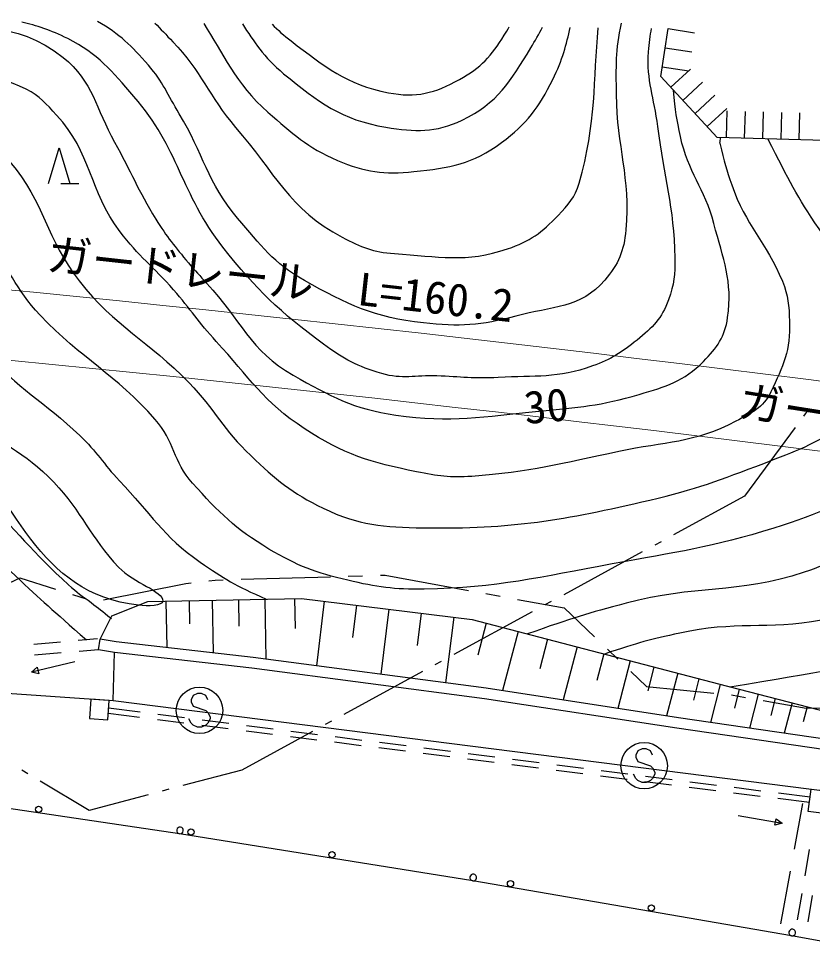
# Model space of a CAD drawing. Units: millimetres, scale not verified. Extents: x 40000 to 680000, y 20000 to 380000.
# Drawn here: x 477794 to 522238, y 299707 to 351063 of the extents above; entities that cross this region are included whole.
import ezdxf
from ezdxf.enums import TextEntityAlignment as Align

# ---------------------------------------------------------------- set-up
doc = ezdxf.new("R2010")
doc.units = ezdxf.units.MM
doc.header["$LTSCALE"] = 1000
doc.linetypes.add('CHAIN', pattern=[18.5, 12, -1.5, 3.5, -1.5])
for name, color, linetype, lineweight in [('M-BGD', 7, 'Continuous', 25), ('M-BMK', 2, 'CHAIN', 13), ('M-BMK-ROW', 30, 'Continuous', 25), ('M-STR-HTXT', 7, 'Continuous', 13), ('M-STR-STRC', 7, 'Continuous', 25)]:
    doc.layers.add(name, color=color, linetype=linetype, lineweight=lineweight)
doc.styles.add('ＭＳ ゴシック', font='')
doc.styles.get('ＭＳ ゴシック').set_extended_font_data('MS Gothic')

msp = doc.modelspace()

# ---------------------------------------------------------------- linework, layer by layer
at = {"layer": 'M-BGD'}
for p, q in [((514151, 350489), (515634, 350261)), ((513987, 349420), (515469, 349192)), ((513822, 348351), (515305, 348122)), ((514302, 347210), (515402, 348230)), ((514982, 346477), (516082, 347497)), ((515662, 345744), (516762, 346764)), ((516342, 345011), (517442, 346031)), ((517413, 344391), (517455, 345890)), ((518432, 344362), (518474, 345861)), ((519450, 344333), (519493, 345833)), ((520469, 344305), (520511, 345804)), ((521488, 344276), (521530, 345775)), ((479480, 341819), (480080, 343819)), ((480080, 343819), (480680, 341819)), ((480180, 341819), (481180, 341819)), ((521971, 329143), (521734, 328821)), ((521259, 328177), (518421, 324332)), ((518421, 324332), (514458, 322175)), ((513755, 321793), (513404, 321602)), ((512701, 321220), (508309, 318830)), ((486046, 318471), (486096, 315876)), ((487343, 318496), (487368, 317199)), ((488640, 318521), (488697, 315581)), ((490110, 318549), (490139, 317079)), ((491580, 318578), (491645, 315233)), ((493252, 318610), (493285, 316938)), ((494915, 318461), (494475, 314860)), ((507606, 318447), (507255, 318256)), ((496716, 318241), (496496, 316440)), ((498516, 318021), (498072, 314385)), ((500334, 317799), (500112, 315981)), ((502152, 317577), (501703, 313906)), ((506552, 317874), (502160, 315484)), ((503966, 317245), (503497, 315456)), ((482231, 316353), (481145, 316261)), ((505755, 316776), (504887, 313466)), ((480148, 316178), (478654, 316052)), ((482281, 315755), (482381, 316346)), ((507410, 316342), (506976, 314687)), ((509065, 315909), (508288, 312943)), ((480199, 315580), (478704, 315454)), ((482281, 315755), (481195, 315663)), ((483095, 312906), (483180, 315603)), ((510548, 315520), (510159, 314037)), ((480961, 315071), (478526, 314502)), ((501458, 315102), (501106, 314910)), ((512031, 315132), (511334, 312474)), ((478526, 314502), (478849, 314770)), ((478934, 314405), (478526, 314502)), ((478849, 314770), (478934, 314405)), ((500404, 314528), (496012, 312138)), ((513359, 314783), (513011, 313455)), ((514688, 314435), (514064, 312054)), ((515879, 314123), (515567, 312933)), ((517069, 313812), (516524, 311691)), ((518130, 313539), (517857, 312479)), ((519190, 313267), (518704, 311373)), ((520137, 313024), (519894, 312077)), ((521084, 312781), (520650, 311090)), ((484610, 312260), (482842, 312485)), ((521930, 312564), (521712, 311718)), ((484581, 311962), (482821, 312185)), ((487061, 311646), (485573, 311836)), ((487090, 311945), (485602, 312134)), ((489570, 311630), (488082, 311819)), ((495309, 311756), (494958, 311565)), ((489541, 311331), (488053, 311520)), ((492050, 311315), (490562, 311504)), ((494255, 311182), (490292, 309026)), ((492021, 311016), (490533, 311205)), ((494501, 310701), (493013, 310890)), ((494530, 311000), (493042, 311189)), ((497011, 310685), (495522, 310874)), ((496981, 310386), (495493, 310575)), ((499461, 310071), (497973, 310260)), ((499491, 310370), (498003, 310559)), ((501971, 310055), (500483, 310244)), ((501941, 309756), (500453, 309945)), ((504451, 309740), (502963, 309929)), ((504421, 309441), (502933, 309630)), ((506902, 309126), (505413, 309315)), ((506931, 309425), (505443, 309614)), ((509411, 309110), (507923, 309299)), ((478327, 308805), (477983, 309009)), ((490292, 309026), (486993, 308151)), ((509382, 308811), (507894, 309000)), ((511862, 308496), (510374, 308685)), ((511891, 308795), (510403, 308984)), ((514371, 308480), (512883, 308669)), ((481761, 306763), (479015, 308396)), ((514342, 308181), (512854, 308370)), ((516851, 308165), (515363, 308354)), ((486811, 305463), (470864, 307821)), ((485060, 307638), (481761, 306763)), ((486220, 307946), (485833, 307843)), ((516822, 307866), (515334, 308055)), ((519302, 307551), (517814, 307740)), ((519331, 307850), (517843, 308039)), ((522091, 307499), (520323, 307724)), ((522054, 307202), (520294, 307425)), ((521679, 307161), (521209, 304601)), ((518067, 306489), (520529, 306051)), ((520127, 305932), (520192, 306301)), ((520192, 306301), (520529, 306051)), ((520529, 306051), (520127, 305932)), ((503215, 302831), (486811, 305463)), ((521816, 303105), (522071, 304583)), ((520982, 303365), (520441, 300414)), ((521064, 299750), (503215, 302831)), ((521390, 300642), (521645, 302120)), ((521979, 300529), (522235, 302007)), ((539271, 296397), (521064, 299750))]:
    msp.add_line(p, q, dxfattribs=at)
for points in [[(527601, 344104), (516904, 344405), (513740, 347816), (514151, 350489)], [(482381, 316346), (483025, 317656), (485046, 318452)], [(485046, 318452), (493635, 318617), (503179, 317451), (516961, 313840), (529243, 310685), (537060, 308875), (549244, 307764), (569213, 304839)], [(572413, 299775), (568583, 300614), (559352, 304306), (545686, 307077), (530470, 309660), (514734, 311951), (503968, 313607), (490937, 315327), (483264, 316197), (482381, 316346)], [(572291, 299188), (568406, 300038), (559130, 303749), (545576, 306487), (530377, 309068), (514645, 311358), (503883, 313013), (490864, 314731), (483180, 315603), (482281, 315755)], [(472020, 313679), (483095, 312906), (528050, 307216), (559999, 301260)]]:
    msp.add_lwpolyline(points, dxfattribs=at)
for points in [[(482873, 312921), (481842, 312993), (481766, 311906), (482797, 311834)], [(522150, 307963), (523766, 307759), (523607, 306503), (521991, 306707)]]:
    msp.add_lwpolyline(points, close=True, dxfattribs=at)
for centre in [(478927, 306831), (487449, 305563), (495348, 304295), (505331, 302668), (513215, 301308)]:
    msp.add_circle(centre, 175, dxfattribs=at)
for centre, radius, start, end in [((486841, 305648), 188, 80.8853, 260.8853), ((486839, 305648), 188, 261.587, 81.587), ((315052, -812886), 1123048, 79.46532, 84.19239), ((315052, -812886), 1121948, 79.4653, 84.19239), ((503247, 303015), 188, 80.207, 260.207), ((503245, 303016), 188, 260.8853, 80.8853), ((521098, 299934), 188, 79.5648, 259.5648), ((521096, 299935), 188, 260.207, 80.207)]:
    msp.add_arc(centre, radius, start, end, dxfattribs=at)
for points, knots in [([(451403, 350945), (452424, 350074), (452747, 349326), (453747, 348431), (454372, 347872), (454703, 347513), (455437, 347110), (459067, 345118), (461264, 344304), (465129, 342821), (467026, 342093), (468333, 342221), (470047, 341131), (471231, 340378), (471730, 339713), (472643, 338648), (473866, 337220), (474183, 336149), (475062, 334487), (475471, 333714), (475382, 333097), (475950, 332431), (477745, 330330), (479241, 329642), (481237, 327731), (482186, 326822), (482551, 326154), (483456, 325201), (485177, 323390), (485910, 322088), (487959, 320659), (489319, 319711), (489922, 319364), (491657, 318579)], [0, 0, 0, 0, 1, 1, 1, 2, 2, 2, 3, 3, 3, 4, 4, 4, 5, 5, 5, 6, 6, 6, 7, 7, 7, 8, 8, 8, 9, 9, 9, 10, 10, 10, 11, 11, 11, 11]), ([(523804, 344211), (523965, 343244), (524103, 342870), (524430, 342057), (525114, 340352), (526203, 339805), (527304, 338335), (528284, 337026), (529116, 336447), (529757, 334942), (530145, 334029), (530238, 333453), (530315, 332464), (530377, 331663), (530392, 331187), (530184, 330411), (529853, 329181), (529358, 328588), (528625, 327546), (527931, 326561), (527342, 326138), (526331, 325483), (524064, 324015), (522647, 323353), (520068, 322552), (516611, 321478), (514580, 321203), (511018, 320553), (506939, 319808), (504642, 319215), (500496, 319138), (498820, 319107), (497867, 319258), (496234, 319635), (494425, 320052), (493414, 320441), (491817, 321386), (489923, 322508), (489023, 323431), (487547, 325065), (486466, 326263), (486518, 327414), (485456, 328629), (483221, 331185), (481347, 331997), (479013, 334461), (477614, 335937), (477303, 337152), (475951, 338670), (474244, 340588), (473465, 341932), (471307, 343322), (469926, 344213), (469056, 344571), (467518, 345151), (464004, 346474), (461702, 346373), (458371, 348106), (456727, 348960), (455534, 349292), (454475, 350812), (454418, 350893), (454499, 350981), (454444, 351063)], [0, 0, 0, 0, 1, 1, 1, 2, 2, 2, 3, 3, 3, 4, 4, 4, 5, 5, 5, 6, 6, 6, 7, 7, 7, 8, 8, 8, 9, 9, 9, 10, 10, 10, 11, 11, 11, 12, 12, 12, 13, 13, 13, 14, 14, 14, 15, 15, 15, 16, 16, 16, 17, 17, 17, 18, 18, 18, 19, 19, 19, 20, 20, 20, 21, 21, 21, 21]), ([(459825, 350792), (460431, 350422), (461092, 350054), (461871, 349680), (466945, 347243), (470434, 347405), (475449, 344848), (476356, 344386), (476669, 343818), (477326, 343040), (479266, 340742), (479354, 338761), (481196, 336384), (483204, 333793), (485082, 333045), (487348, 330677), (488788, 329172), (489283, 328041), (490796, 326609), (492217, 325264), (493086, 324514), (494849, 323667), (496861, 322700), (498226, 322607), (500458, 322571), (505443, 322490), (508270, 323002), (513128, 324122), (515675, 324709), (517054, 325246), (519498, 326175), (521308, 326862), (522374, 327235), (523940, 328373), (524872, 329051), (525320, 329607), (525827, 330642), (526191, 331385), (526212, 331898), (526208, 332725), (526203, 333767), (526050, 334374), (525635, 335329), (524859, 337116), (523687, 337669), (522596, 339283), (521329, 341159), (520967, 341913), (519738, 344325)], [0, 0, 0, 0, 1, 1, 1, 2, 2, 2, 3, 3, 3, 4, 4, 4, 5, 5, 5, 6, 6, 6, 7, 7, 7, 8, 8, 8, 9, 9, 9, 10, 10, 10, 11, 11, 11, 12, 12, 12, 13, 13, 13, 14, 14, 14, 15, 15, 15, 16, 16, 16, 16]), ([(517051, 344083), (517287, 342994), (517416, 342645), (517719, 341745), (518479, 339495), (519649, 338561), (520543, 336361), (520878, 335537), (520913, 335008), (520945, 334118), (521001, 332524), (520597, 331606), (519900, 330171), (519463, 329272), (518819, 328999), (517936, 328530), (515606, 327291), (513976, 327389), (511395, 326838), (508205, 326157), (506414, 325689), (503162, 325448), (501955, 325359), (501261, 325472), (500074, 325707), (497496, 326218), (495993, 326683), (493794, 328122), (491530, 329603), (490702, 331003), (488869, 332994), (487876, 334072), (487442, 334781), (486478, 335884), (485342, 337184), (484522, 337755), (483484, 339133), (481741, 341450), (481907, 343527), (479935, 345652), (479341, 346292), (479013, 346712), (478230, 347098), (476224, 348088), (474846, 347954), (472700, 348586), (469717, 349464), (467775, 349765), (465184, 350808)], [0, 0, 0, 0, 1, 1, 1, 2, 2, 2, 3, 3, 3, 4, 4, 4, 5, 5, 5, 6, 6, 6, 7, 7, 7, 8, 8, 8, 9, 9, 9, 10, 10, 10, 11, 11, 11, 12, 12, 12, 13, 13, 13, 14, 14, 14, 15, 15, 15, 16, 16, 16, 16]), ([(471897, 350829), (474942, 350419), (477618, 351050), (480304, 348880), (481988, 347519), (482117, 346027), (483176, 344138), (484108, 342475), (484487, 341462), (485485, 339837), (486110, 338820), (486550, 338306), (487313, 337387), (487698, 336924), (487935, 336683), (488344, 336240), (490214, 334217), (490776, 332456), (493175, 331102), (495271, 329919), (496539, 329219), (498922, 328877), (502015, 328433), (503808, 328795), (506918, 329091), (509131, 329302), (510400, 329402), (512532, 330033), (514044, 330481), (515015, 330754), (516126, 331874), (516899, 332651), (517325, 333246), (517481, 334331), (517775, 336384), (517234, 337578), (516711, 339585), (516197, 341554), (515264, 342458), (514842, 344449), (514629, 345453), (514548, 345852), (514453, 347047)], [0, 0, 0, 0, 1, 1, 1, 2, 2, 2, 3, 3, 3, 4, 4, 4, 5, 5, 5, 6, 6, 6, 7, 7, 7, 8, 8, 8, 9, 9, 9, 10, 10, 10, 11, 11, 11, 12, 12, 12, 13, 13, 13, 14, 14, 14, 14]), ([(513207, 350499), (513125, 350109), (513069, 349685), (513035, 349188), (512923, 347551), (513346, 346647), (513557, 345020), (513929, 342145), (514466, 340560), (514527, 337662), (514546, 336740), (514488, 336195), (514176, 335327), (513797, 334276), (513286, 333772), (512414, 333074), (511534, 332370), (510978, 332008), (509918, 331623), (507969, 330915), (506719, 331097), (504649, 330978), (503304, 330901), (502547, 331018), (501201, 331065), (500001, 331107), (499281, 330860), (498129, 331199), (496763, 331601), (496018, 331992), (494872, 332837), (492415, 334649), (491132, 335861), (489243, 338260), (486877, 341265), (486783, 343813), (484264, 346691), (482998, 348137), (482273, 349062), (480557, 349930), (479619, 350404), (478797, 350661), (477987, 350848)], [0, 0, 0, 0, 1, 1, 1, 2, 2, 2, 3, 3, 3, 4, 4, 4, 5, 5, 5, 6, 6, 6, 7, 7, 7, 8, 8, 8, 9, 9, 9, 10, 10, 10, 11, 11, 11, 12, 12, 12, 13, 13, 13, 14, 14, 14, 14]), ([(511519, 350791), (511188, 349267), (511228, 348368), (511243, 346810), (511271, 343844), (512050, 342191), (511787, 339237), (511682, 338047), (511378, 337327), (510605, 336418), (509246, 334822), (507652, 334960), (505630, 334409), (503675, 333875), (502470, 333804), (500456, 334030), (497714, 334338), (496208, 335050), (493800, 336399), (492057, 337375), (491361, 338371), (490062, 339888), (488364, 341874), (488150, 343491), (486801, 345728), (486151, 346806), (485893, 347494), (485068, 348444), (484106, 349553), (483490, 350159), (482221, 350897)], [0, 0, 0, 0, 1, 1, 1, 2, 2, 2, 3, 3, 3, 4, 4, 4, 5, 5, 5, 6, 6, 6, 7, 7, 7, 8, 8, 8, 9, 9, 9, 10, 10, 10, 10]), ([(485440, 350802), (485746, 350482), (486067, 350136), (486435, 349758), (488052, 348093), (488430, 346722), (489950, 344968), (492141, 342438), (492955, 340371), (495922, 338823), (496980, 338271), (497645, 337983), (498836, 337906), (501307, 337747), (502826, 337374), (505169, 338172), (506423, 338599), (507086, 339083), (507996, 340046), (508574, 340657), (508942, 341038), (509176, 341846), (510149, 345197), (509955, 347656), (510246, 350531)], [0, 0, 0, 0, 1, 1, 1, 2, 2, 2, 3, 3, 3, 4, 4, 4, 5, 5, 5, 6, 6, 6, 7, 7, 7, 8, 8, 8, 8]), ([(488172, 350772), (489211, 349157), (489956, 347392), (491755, 345825), (493152, 344608), (493949, 343850), (495651, 343119), (497203, 342452), (498250, 342321), (499929, 342496), (501932, 342705), (503210, 342910), (504824, 344114), (506251, 345179), (506907, 346056), (507702, 347649), (508239, 348726), (508465, 349626), (508679, 350549)], [0, 0, 0, 0, 1, 1, 1, 2, 2, 2, 3, 3, 3, 4, 4, 4, 5, 5, 5, 6, 6, 6, 6]), ([(430941, 350703), (431812, 350404), (432606, 350130), (433717, 349799), (434842, 349464), (435488, 349333), (436615, 349008), (439313, 348231), (441019, 348249), (443492, 346921), (447059, 345005), (448213, 342663), (451658, 340536), (453826, 339197), (455233, 338789), (457592, 337824), (458818, 337323), (459617, 337309), (460787, 336687), (462206, 335933), (462940, 335370), (464136, 334296), (467385, 331377), (468519, 329071), (471529, 325906), (473829, 323487), (475167, 322175), (477611, 319902), (479149, 318472), (479660, 318004), (481603, 316300)], [0, 0, 0, 0, 1, 1, 1, 2, 2, 2, 3, 3, 3, 4, 4, 4, 5, 5, 5, 6, 6, 6, 7, 7, 7, 8, 8, 8, 9, 9, 9, 10, 10, 10, 10]), ([(438618, 350727), (440908, 350092), (442979, 349415), (445642, 348076), (448605, 346586), (449576, 344702), (452275, 342776), (454020, 341531), (455010, 340812), (456955, 339911), (458785, 339063), (460093, 339394), (461952, 338612), (463310, 338041), (464039, 337572), (465129, 336582), (466690, 335164), (467190, 334016), (468567, 332419), (471322, 329225), (472922, 327484), (475789, 324390), (477634, 322399), (478610, 321220), (480604, 319377), (481065, 318951), (481376, 318773), (481871, 318386), (482311, 318042), (482448, 317935), (482998, 317506)], [0, 0, 0, 0, 1, 1, 1, 2, 2, 2, 3, 3, 3, 4, 4, 4, 5, 5, 5, 6, 6, 6, 7, 7, 7, 8, 8, 8, 9, 9, 9, 10, 10, 10, 10]), ([(447160, 350753), (447658, 350515), (448175, 350259), (448719, 349980), (450593, 349020), (451579, 348348), (453274, 347100), (454314, 346334), (454743, 345701), (455824, 344993), (457220, 344076), (458089, 343690), (459628, 343039), (461946, 342058), (463444, 342027), (465736, 340985), (467589, 340143), (468750, 339693), (470150, 338215), (471620, 336662), (471512, 335165), (472535, 333287), (473466, 331579), (473820, 330485), (475095, 329016), (476652, 327223), (478149, 326866), (479772, 325132), (481375, 323421), (481801, 322061), (483413, 320357), (484246, 319476), (485918, 319035), (485876, 318468), (485858, 318214), (485046, 318176), (484508, 318240), (478821, 318913), (477687, 324064), (473902, 328361), (472238, 330250), (471498, 331480), (470201, 333638), (469629, 334588), (469529, 335254), (468875, 336149), (468024, 337313), (467484, 337991), (466263, 338758), (462821, 340921), (460305, 340958), (456617, 342670), (455050, 343398), (454224, 343923), (452782, 344875), (451093, 345991), (450356, 346905), (448699, 348068), (447099, 349190), (446043, 349989), (444585, 350745)], [0, 0, 0, 0, 1, 1, 1, 2, 2, 2, 3, 3, 3, 4, 4, 4, 5, 5, 5, 6, 6, 6, 7, 7, 7, 8, 8, 8, 9, 9, 9, 10, 10, 10, 11, 11, 11, 12, 12, 12, 13, 13, 13, 14, 14, 14, 15, 15, 15, 16, 16, 16, 17, 17, 17, 18, 18, 18, 19, 19, 19, 20, 20, 20, 20]), ([(490329, 350749), (490970, 349790), (491527, 348882), (492638, 347970), (494587, 346373), (495867, 345390), (498352, 344977), (500009, 344702), (501115, 344655), (502633, 345374), (504598, 346304), (505331, 347555), (506468, 349408), (506712, 349807), (506926, 350191), (507117, 350566)], [0, 0, 0, 0, 1, 1, 1, 2, 2, 2, 3, 3, 3, 4, 4, 4, 5, 5, 5, 5]), ([(491995, 350730), (492305, 350416), (492652, 350107), (493051, 349803), (494969, 348344), (496135, 347379), (498498, 346905), (500050, 346594), (501097, 346880), (502482, 347647), (503683, 348312), (504248, 348957), (504981, 350118), (505080, 350275), (505174, 350431), (505261, 350586)], [0, 0, 0, 0, 1, 1, 1, 2, 2, 2, 3, 3, 3, 4, 4, 4, 5, 5, 5, 5]), ([(550538, 347232), (548994, 346715), (547343, 346260), (545336, 346017), (540186, 345393), (536972, 347964), (532059, 346301), (531409, 346082), (531050, 345804), (530661, 345239), (530172, 344527), (529856, 344078), (529762, 343219), (529659, 342266), (530082, 341731), (530556, 340897), (531215, 339737), (532097, 339495), (533011, 338524), (534822, 336600), (535873, 335522), (537340, 333324), (537852, 332557), (538017, 332037), (538243, 331143), (538596, 329752), (538882, 328838), (538438, 327474), (537864, 325712), (536988, 324940), (535731, 323578), (534514, 322258), (533645, 321688), (532134, 320718), (530729, 319816), (529860, 319414), (528289, 318847), (526181, 318086), (524942, 317800), (522736, 317403), (519673, 316853), (517840, 317360), (514802, 316687), (513133, 316317), (512496, 316165), (510586, 315510)], [0, 0, 0, 0, 1, 1, 1, 2, 2, 2, 3, 3, 3, 4, 4, 4, 5, 5, 5, 6, 6, 6, 7, 7, 7, 8, 8, 8, 9, 9, 9, 10, 10, 10, 11, 11, 11, 12, 12, 12, 13, 13, 13, 14, 14, 14, 15, 15, 15, 15]), ([(517603, 313675), (522833, 314575), (524315, 314753), (528532, 315821), (530515, 316323), (531648, 316541), (533583, 317203), (535444, 317840), (536556, 318161), (538166, 319292), (539604, 320302), (540364, 321020), (541341, 322482), (542437, 324122), (543057, 325137), (543453, 327069), (543774, 328635), (544015, 329619), (543589, 331160), (542957, 333446), (542122, 334562), (540996, 336649), (540548, 337480), (539869, 337776), (539736, 338710), (539648, 339328), (539722, 339748), (540054, 340277), (540563, 341089), (540999, 341554), (541892, 341903), (544514, 342925), (546295, 342171), (549043, 342778), (552229, 343481), (553750, 345231), (557012, 345281), (557684, 345291), (558080, 344958), (558515, 344446), (559889, 342828), (558733, 341128), (559175, 339052), (559678, 336694), (560631, 335545), (561041, 333169), (561229, 332081), (560855, 331451), (560877, 330348), (560934, 327528), (561447, 325950), (561251, 323136), (561186, 322211), (560854, 321741), (560508, 320880), (559958, 319514), (559372, 318873), (558478, 317703), (558220, 317366), (557962, 317283), (557676, 316969), (556879, 316089), (556450, 315571), (555805, 314575), (554778, 312989), (553585, 312126), (553662, 310238), (553717, 308874), (554085, 308096), (554829, 306943)], [0, 0, 0, 0, 1, 1, 1, 2, 2, 2, 3, 3, 3, 4, 4, 4, 5, 5, 5, 6, 6, 6, 7, 7, 7, 8, 8, 8, 9, 9, 9, 10, 10, 10, 11, 11, 11, 12, 12, 12, 13, 13, 13, 14, 14, 14, 15, 15, 15, 16, 16, 16, 17, 17, 17, 18, 18, 18, 19, 19, 19, 20, 20, 20, 21, 21, 21, 22, 22, 22, 23, 23, 23, 23]), ([(527439, 344109), (527427, 342687), (527557, 341974), (528032, 340716), (528839, 338572), (530653, 338269), (532112, 336504), (532773, 335704), (533112, 335207), (533533, 334259), (534097, 332988), (534286, 332181), (534339, 330792), (534405, 329091), (534345, 328025), (533591, 326499), (533141, 325586), (532608, 325219), (531784, 324622), (531025, 324073), (530469, 323984), (529618, 323593), (528071, 322883), (527185, 322529), (525632, 321832), (524122, 321154), (523343, 320605), (521771, 320086), (518015, 318848), (515615, 319383), (511796, 318356), (509620, 317771), (508831, 317549), (506288, 316636)], [0, 0, 0, 0, 1, 1, 1, 2, 2, 2, 3, 3, 3, 4, 4, 4, 5, 5, 5, 6, 6, 6, 7, 7, 7, 8, 8, 8, 9, 9, 9, 10, 10, 10, 11, 11, 11, 11])]:
    msp.add_open_spline(points, degree=3, knots=knots, dxfattribs=at)
msp.add_open_spline([(517051, 344083), (517071, 344241), (517071, 344241), (517090, 344400)], degree=3, dxfattribs=at)
at = {"layer": 'M-BMK'}
msp.add_arc((315027, -813090), 1122703, 79.46638, 84.4279, dxfattribs=at)
at = {"layer": 'M-BMK-ROW'}
for p, q in [((476996, 319351), (477881, 319776)), ((477881, 319776), (479874, 319143)), ((482556, 318540), (487168, 319450)), ((487168, 319450), (487465, 319486)), ((488458, 319607), (488798, 319649)), ((488798, 319649), (489255, 319662)), ((490255, 319691), (495253, 319834)), ((496252, 319863), (497052, 319886)), ((498051, 319914), (498312, 319922)), ((498312, 319922), (502974, 319071)), ((480827, 318840), (481589, 318598)), ((503958, 318892), (504745, 318748)), ((505729, 318569), (508338, 318093)), ((508338, 318093), (510037, 316472)), ((510760, 315781), (511339, 315229)), ((512062, 314539), (512949, 313692)), ((512949, 313692), (516705, 313327)), ((517700, 313222), (518488, 313084)), ((519473, 312912), (521880, 312493)), ((521880, 312493), (524437, 312508))]:
    msp.add_line(p, q, dxfattribs=at)
at = {"layer": 'M-STR-HTXT'}
for centre, start, end in [((321476, -1255867), 80.79912, 86.35874), ((321463, -1259792), 80.82723, 86.02982)]:
    msp.add_arc(centre, 1599350, start, end, dxfattribs=at)
at = {"layer": 'M-STR-STRC'}
for p, q in [((487810, 313306), (487574, 313188)), ((488047, 313306), (487810, 313306)), ((488283, 313188), (488047, 313306)), ((487574, 313188), (487456, 312952)), ((487456, 312952), (487456, 312834)), ((487456, 312834), (487574, 312597)), ((488401, 312952), (488283, 313188)), ((487574, 312597), (488283, 312361)), ((488283, 312361), (488401, 312243)), ((488401, 312243), (488519, 312006)), ((487456, 311652), (487338, 311888)), ((488519, 311888), (488401, 311652)), ((488519, 312006), (488519, 311888)), ((487574, 311534), (487456, 311652)), ((487810, 311416), (487574, 311534)), ((488047, 311416), (487810, 311416)), ((488283, 311534), (488047, 311416)), ((488401, 311652), (488283, 311534)), ((512692, 310213), (512456, 310095)), ((512928, 310213), (512692, 310213)), ((513165, 310095), (512928, 310213)), ((512456, 310095), (512337, 309858)), ((512337, 309858), (512337, 309740)), ((512337, 309740), (512456, 309504)), ((513283, 309858), (513165, 310095)), ((512456, 309504), (513165, 309267)), ((513165, 309267), (513283, 309149)), ((512337, 308558), (512219, 308795)), ((513283, 309149), (513401, 308913)), ((513401, 308795), (513283, 308558)), ((513401, 308913), (513401, 308795)), ((512456, 308440), (512337, 308558)), ((512692, 308322), (512456, 308440)), ((512928, 308322), (512692, 308322)), ((513165, 308440), (512928, 308322)), ((513283, 308558), (513165, 308440))]:
    msp.add_line(p, q, dxfattribs=at)
for centre in [(487929, 312361), (512810, 309267)]:
    msp.add_circle(centre, 1300, dxfattribs=at)

# ---------------------------------------------------------------- texts
at = {"layer": 'M-BGD', "style": 'ＭＳ ゴシック'}
msp.add_text('30', height=1833, rotation=5.246, dxfattribs=at).set_placement((506223, 327822), align=Align.BOTTOM_LEFT)
at = {"layer": 'M-STR-HTXT', "style": 'ＭＳ ゴシック'}
for s, rotation, p in [('ガードレール\u3000L=160.2', 353.609, (492286, 334983)), ('ガードレール\u3000L=144.0', 351.016, (530855, 326218))]:
    msp.add_text(s, height=1833, rotation=rotation, dxfattribs=at).set_placement(p, align=Align.BOTTOM_CENTER)

doc.saveas('drawing.dxf')
